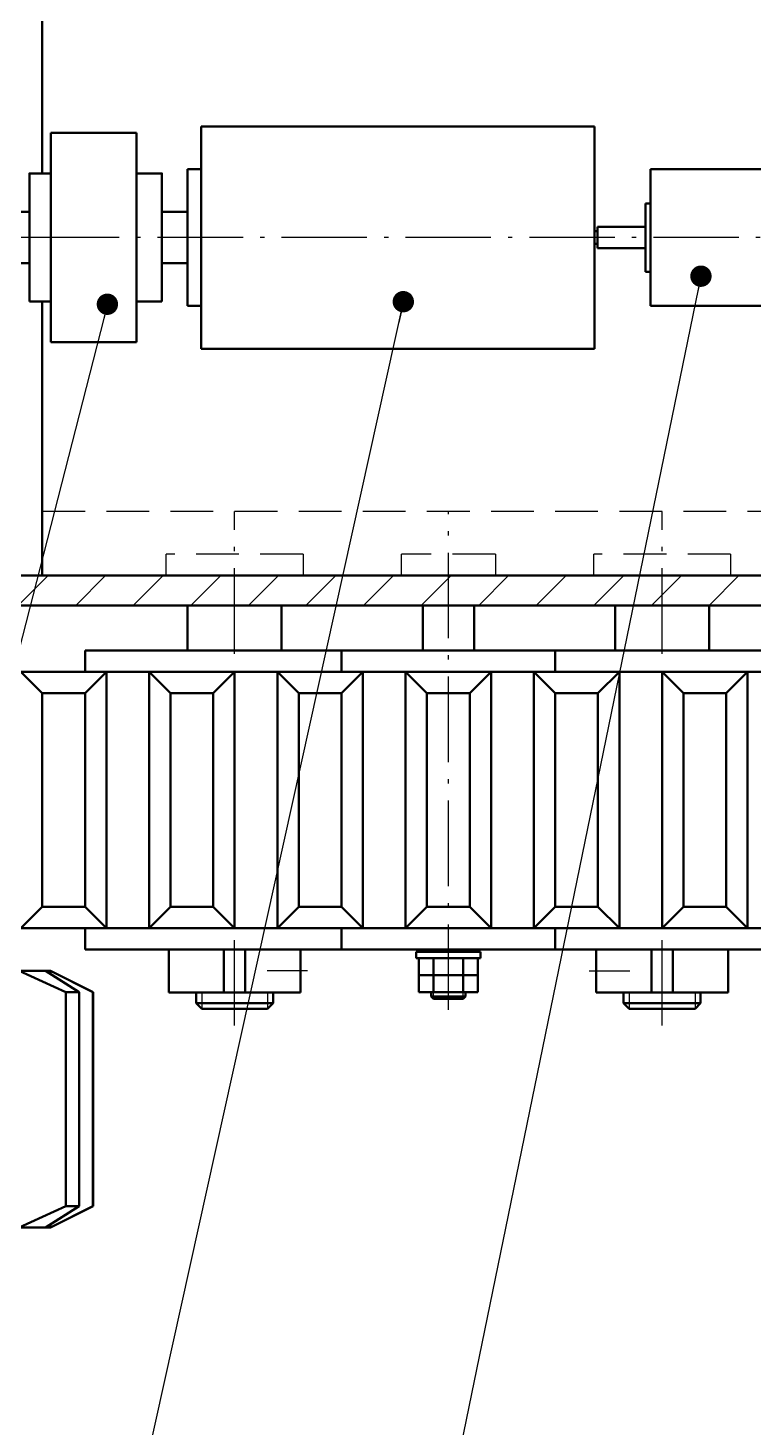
# Model space of a CAD drawing. Header units: millimetres. Extents: x -1896 to -707, y -189 to 652.
# Drawn here: x -1179.5 to -1094.6, y -4.4 to 159.4 of the extents above; entities that cross this region are included whole.
import ezdxf

# ---------------------------------------------------------------- set-up
doc = ezdxf.new("R2010")
doc.units = ezdxf.units.MM
doc.header["$LTSCALE"] = 10
doc.linetypes.add('CENTER', pattern=[1.45, 1, -0.2, 0.05, -0.2])
doc.linetypes.add('DASHED', pattern=[0.75, 0.5, -0.25])
doc.layers.add('1轮廓实线层', color=7, linetype='Continuous', lineweight=50)
for name, color, linetype in [('2细线层', 4, 'Continuous'), ('3中心线层', 1, 'CENTER'), ('4虚线层', 6, 'DASHED'), ('5剖面线层', 2, 'Continuous'), ('6文字层', 7, 'Continuous')]:
    doc.layers.add(name, color=color, linetype=linetype)
doc.styles.add('TH_GBDIM', font='romans.shx', dxfattribs={"width": 0.65, "bigfont": 'gbcbig.shx'})
doc.dimstyles.new('TH_GBDIM', dxfattribs={"dimtxt": 3.5, "dimasz": 2.5, "dimexe": 2, "dimexo": 0, "dimgap": 1.5, "dimtad": 1, "dimdsep": 46, "dimtxsty": 'TH_GBDIM', "dimcen": 2.5, "dimclrd": 130, "dimclre": 130, "dimclrt": 3, "dimazin": 2, "dimtfac": 0.714286, "dimtmove": 0, "dimatfit": 3, "dimfxl": 1, "dimtolj": 1, "dimtzin": 0, "dimlwd": -1, "dimlwe": -1, "dimarcsym": 0})

msp = doc.modelspace()

# ---------------------------------------------------------------- hatches: boundary and pattern name
at = {"layer": '5剖面线层'}
h = msp.add_hatch(dxfattribs=at)
h.set_pattern_fill('ANSI31', color=256, scale=1.5, style=0)
h.set_pattern_definition([(45, (-1281.11, 361.7817), (-3.367596, 3.367596), [])])
edge = h.paths.add_edge_path(flags=0)
edge.add_line((-1197.8326, 92.0431), (-1197.8326, 95.0431))
edge.add_arc((-1197.5826, 95.0431), 0.25, 90, 180, ccw=False)
edge.add_line((-1197.5826, 95.2931), (-1063.0826, 95.2931))
edge.add_arc((-1063.0826, 95.0431), 0.25, 0, 90, ccw=False)
edge.add_line((-1062.8326, 95.0431), (-1062.8326, 92.0431))
edge.add_arc((-1063.0826, 92.0431), 0.25, 270, 360, ccw=False)
edge.add_line((-1063.0826, 91.7931), (-1197.5826, 91.7931))
edge.add_arc((-1197.5826, 92.0431), 0.25, 180, 270, ccw=False)

# ---------------------------------------------------------------- linework, layer by layer
at = {"layer": '1轮廓实线层'}
for p, q in [((-1177.8326, 167.7399), (-1177.8326, 142.3464)), ((-1159.2575, 147.8464), (-1113.2575, 147.8464)), ((-1159.2575, 121.8464), (-1159.2575, 147.8464)), ((-1113.2575, 147.8464), (-1113.2575, 121.8464)), ((-1176.8325, 147.0964), (-1176.8325, 122.5964)), ((-1166.8325, 147.0964), (-1176.8325, 147.0964)), ((-1166.8325, 147.0964), (-1166.8325, 122.5964)), ((-1166.8325, 147.0964), (-1166.8325, 122.5964)), ((-1160.8325, 126.8464), (-1160.8325, 142.8464)), ((-1160.8325, 142.8464), (-1159.2575, 142.8464)), ((-1106.7075, 142.8464), (-1069.4575, 142.8464)), ((-1106.7075, 142.8464), (-1106.7075, 126.8464)), ((-1180.3325, 137.8464), (-1179.3325, 137.8464)), ((-1163.8325, 137.8464), (-1160.8325, 137.8464)), ((-1107.2575, 138.8464), (-1106.7075, 138.8464)), ((-1107.2575, 138.8464), (-1107.2575, 130.8464)), ((-1112.9075, 136.0964), (-1107.2575, 136.0964)), ((-1112.9075, 136.0964), (-1112.9075, 133.5964)), ((-1113.2575, 135.5964), (-1112.9075, 135.5964)), ((-1112.9075, 134.0964), (-1113.2575, 134.0964)), ((-1112.9075, 133.5964), (-1107.2575, 133.5964)), ((-1180.3325, 131.8464), (-1179.3325, 131.8464)), ((-1163.8325, 131.8464), (-1160.8325, 131.8464)), ((-1107.2575, 130.8464), (-1106.7075, 130.8464)), ((-1177.8326, 127.3464), (-1177.8326, 95.2931)), ((-1160.8325, 126.8464), (-1159.2575, 126.8464)), ((-1106.7075, 126.8464), (-1069.4575, 126.8464)), ((-1166.8325, 122.5964), (-1176.8325, 122.5964)), ((-1113.2575, 121.8464), (-1159.2575, 121.8464)), ((-1063.0826, 95.2931), (-1197.5826, 95.2931)), ((-1063.0826, 91.7931), (-1197.5826, 91.7931)), ((-1160.8326, 91.7931), (-1160.8326, 86.5431)), ((-1149.8326, 86.5431), (-1149.8326, 91.7931)), ((-1133.3326, 91.7931), (-1133.3326, 86.5431)), ((-1127.3326, 86.5431), (-1127.3326, 91.7931)), ((-1110.8326, 91.7931), (-1110.8326, 86.5431)), ((-1099.8326, 86.5431), (-1099.8326, 91.7931)), ((-1172.8326, 86.5431), (-1172.6434, 86.5431)), ((-1172.8326, 84.0431), (-1172.8326, 86.5431)), ((-1172.6434, 86.5431), (-1142.8326, 86.5431)), ((-1142.8326, 86.5431), (-1137.5328, 86.5431)), ((-1142.8326, 84.0431), (-1142.8326, 86.5431)), ((-1137.5328, 86.5431), (-1117.8326, 86.5431)), ((-1117.8326, 86.5431), (-1078.7951, 86.5431)), ((-1117.8326, 86.5431), (-1117.8326, 84.0431)), ((-996.8701, 84.0431), (-1263.7951, 84.0431)), ((-1180.3326, 84.0431), (-1177.8326, 81.5431)), ((-1170.3326, 84.0431), (-1172.8326, 81.5431)), ((-1170.3326, 54.0431), (-1170.3326, 84.0431)), ((-1165.3326, 54.0431), (-1165.3326, 84.0431)), ((-1165.3326, 84.0431), (-1162.8326, 81.5431)), ((-1155.3326, 84.0431), (-1157.8326, 81.5431)), ((-1155.3326, 54.0431), (-1155.3326, 84.0431)), ((-1150.3326, 54.0431), (-1150.3326, 84.0431)), ((-1150.3326, 84.0431), (-1147.8326, 81.5431)), ((-1140.3326, 84.0431), (-1142.8326, 81.5431)), ((-1140.3326, 54.0431), (-1140.3326, 84.0431)), ((-1135.3326, 54.0431), (-1135.3326, 84.0431)), ((-1135.3326, 84.0431), (-1132.8326, 81.5431)), ((-1125.3326, 84.0431), (-1127.8326, 81.5431)), ((-1125.3326, 54.0431), (-1125.3326, 84.0431)), ((-1120.3326, 54.0431), (-1120.3326, 84.0431)), ((-1120.3326, 84.0431), (-1117.8326, 81.5431)), ((-1110.3326, 84.0431), (-1112.8326, 81.5431)), ((-1110.3326, 54.0431), (-1110.3326, 84.0431)), ((-1105.3326, 54.0431), (-1105.3326, 84.0431)), ((-1105.3326, 84.0431), (-1102.8326, 81.5431)), ((-1095.3326, 84.0431), (-1097.8326, 81.5431)), ((-1095.3326, 54.0431), (-1095.3326, 84.0431)), ((-1177.8326, 81.5431), (-1172.8326, 81.5431)), ((-1177.8326, 56.5431), (-1177.8326, 81.5431)), ((-1172.8326, 56.5431), (-1172.8326, 81.5431)), ((-1162.8326, 81.5431), (-1157.8326, 81.5431)), ((-1162.8326, 56.5431), (-1162.8326, 81.5431)), ((-1157.8326, 56.5431), (-1157.8326, 81.5431)), ((-1147.8326, 81.5431), (-1142.8326, 81.5431)), ((-1147.8326, 56.5431), (-1147.8326, 81.5431)), ((-1142.8326, 56.5431), (-1142.8326, 81.5431)), ((-1132.8326, 81.5431), (-1127.8326, 81.5431)), ((-1132.8326, 56.5431), (-1132.8326, 81.5431)), ((-1127.8326, 56.5431), (-1127.8326, 81.5431)), ((-1112.8326, 81.5431), (-1117.8326, 81.5431)), ((-1117.8326, 56.5431), (-1117.8326, 81.5431)), ((-1112.8326, 56.5431), (-1112.8326, 81.5431)), ((-1097.8326, 81.5431), (-1102.8326, 81.5431)), ((-1102.8326, 56.5431), (-1102.8326, 81.5431)), ((-1097.8326, 56.5431), (-1097.8326, 81.5431)), ((-1180.3326, 54.0431), (-1177.8326, 56.5431)), ((-1177.8326, 56.5431), (-1172.8326, 56.5431)), ((-1170.3326, 54.0431), (-1172.8326, 56.5431)), ((-1165.3326, 54.0431), (-1162.8326, 56.5431)), ((-1162.8326, 56.5431), (-1157.8326, 56.5431)), ((-1155.3326, 54.0431), (-1157.8326, 56.5431)), ((-1150.3326, 54.0431), (-1147.8326, 56.5431)), ((-1147.8326, 56.5431), (-1142.8326, 56.5431)), ((-1140.3326, 54.0431), (-1142.8326, 56.5431)), ((-1135.3326, 54.0431), (-1132.8326, 56.5431)), ((-1132.8326, 56.5431), (-1127.8326, 56.5431)), ((-1125.3326, 54.0431), (-1127.8326, 56.5431)), ((-1120.3326, 54.0431), (-1117.8326, 56.5431)), ((-1112.8326, 56.5431), (-1117.8326, 56.5431)), ((-1110.3326, 54.0431), (-1112.8326, 56.5431)), ((-1105.3326, 54.0431), (-1102.8326, 56.5431)), ((-1097.8326, 56.5431), (-1102.8326, 56.5431)), ((-1095.3326, 54.0431), (-1097.8326, 56.5431)), ((-996.8701, 54.0431), (-1263.7951, 54.0431)), ((-1172.8326, 51.5431), (-1172.8326, 54.0431)), ((-1142.8326, 51.5431), (-1142.8326, 54.0431)), ((-1117.8326, 54.0431), (-1117.8326, 51.5431)), ((-1142.8326, 51.5431), (-1172.8326, 51.5431)), ((-1172.8326, 51.5431), (-1172.6434, 51.5431)), ((-1172.6434, 51.5431), (-1142.8326, 51.5431)), ((-1163.0469, 46.5417), (-1163.0469, 51.5431)), ((-1156.5826, 46.5417), (-1156.5826, 51.5431)), ((-1154.0826, 46.5417), (-1154.0826, 51.5431)), ((-1147.6183, 46.5417), (-1147.6183, 51.5431)), ((-1123.1324, 51.5431), (-1142.8326, 51.5431)), ((-1142.8326, 51.5431), (-1137.5328, 51.5431)), ((-1137.5328, 51.5431), (-1117.8326, 51.5431)), ((-1134.0826, 51.2931), (-1126.5826, 51.2931)), ((-1134.0826, 51.2931), (-1134.0826, 50.5431)), ((-1133.5826, 51.2931), (-1133.3326, 51.5431)), ((-1127.0826, 51.2931), (-1127.3326, 51.5431)), ((-1126.5826, 51.2931), (-1126.5826, 50.5431)), ((-1117.8326, 51.5431), (-1123.1324, 51.5431)), ((-1088.0217, 51.5431), (-1117.8326, 51.5431)), ((-1117.8326, 51.5431), (-1087.8326, 51.5431)), ((-1113.0469, 46.5417), (-1113.0469, 51.5431)), ((-1106.5826, 46.5417), (-1106.5826, 51.5431)), ((-1104.0826, 46.5417), (-1104.0826, 51.5431)), ((-1097.6183, 46.5417), (-1097.6183, 51.5431)), ((-1134.0826, 50.5431), (-1126.5826, 50.5431)), ((-1133.7967, 48.5431), (-1133.7967, 50.5431)), ((-1132.0646, 48.5431), (-1132.0646, 50.5431)), ((-1128.6005, 48.5431), (-1128.6005, 50.5431)), ((-1126.8685, 48.5431), (-1126.8685, 50.5431)), ((-1176.8701, 49.0431), (-1344.8692, 49.0431)), ((-1180.5424, 49.0431), (-1175.0878, 46.5431)), ((-1177.4522, 49.0431), (-1173.5222, 46.5431)), ((-1176.8701, 49.0431), (-1176.8701, 48.6728)), ((-1176.8701, 49.0431), (-1171.9363, 46.5431)), ((-1176.8701, 49.0431), (-1171.8701, 46.5431)), ((-1133.7967, 46.5431), (-1133.7967, 48.5431)), ((-1133.7967, 48.5431), (-1126.8685, 48.5431)), ((-1132.0646, 46.5431), (-1132.0646, 48.5431)), ((-1128.6005, 46.5431), (-1128.6005, 48.5431)), ((-1126.8685, 46.5431), (-1126.8685, 48.5431)), ((-1175.0878, 46.5431), (-1173.5222, 46.5431)), ((-1175.0878, 46.5431), (-1175.0878, 21.5431)), ((-1173.5222, 46.5431), (-1173.5222, 21.5431)), ((-1171.9363, 46.5431), (-1171.8701, 46.5431)), ((-1171.9363, 46.5431), (-1171.9363, 21.5431)), ((-1171.8701, 46.5431), (-1171.8701, 21.5431)), ((-1147.6183, 46.5417), (-1163.0469, 46.5417)), ((-1159.8326, 46.5417), (-1159.8326, 45.256)), ((-1150.8326, 46.5417), (-1150.8326, 45.256)), ((-1133.7967, 46.5431), (-1126.8685, 46.5431)), ((-1132.3326, 46.0424), (-1132.3326, 46.5431)), ((-1132.3326, 46.0424), (-1132.0826, 45.7924)), ((-1132.3326, 46.0424), (-1128.3326, 46.0424)), ((-1128.5826, 45.7924), (-1128.3326, 46.0424)), ((-1128.3326, 46.0424), (-1128.3326, 46.5431)), ((-1113.0469, 46.5417), (-1097.6183, 46.5417)), ((-1109.8326, 46.5417), (-1109.8326, 45.256)), ((-1100.8326, 46.5417), (-1100.8326, 45.256)), ((-1159.1897, 44.6131), (-1159.8326, 45.256)), ((-1150.8326, 45.256), (-1159.8326, 45.256)), ((-1151.4754, 44.6131), (-1159.1897, 44.6131)), ((-1150.8326, 45.256), (-1151.4754, 44.6131)), ((-1128.5826, 45.7924), (-1132.0826, 45.7924)), ((-1109.8326, 45.256), (-1109.1897, 44.6131)), ((-1109.8326, 45.256), (-1100.8326, 45.256)), ((-1109.1897, 44.6131), (-1101.4754, 44.6131)), ((-1101.4754, 44.6131), (-1100.8326, 45.256)), ((-1180.5424, 19.0431), (-1175.0878, 21.5431)), ((-1177.4522, 19.0431), (-1173.5222, 21.5431)), ((-1176.8701, 19.0431), (-1171.9363, 21.5431)), ((-1176.8701, 19.0431), (-1171.8701, 21.5431)), ((-1175.0878, 21.5431), (-1173.5222, 21.5431)), ((-1171.9363, 21.5431), (-1171.8701, 21.5431)), ((-1186.8326, 19.0431), (-1176.8701, 19.0388)), ((-1176.8701, 19.4134), (-1176.8701, 19.0431))]:
    msp.add_line(p, q, dxfattribs=at)
for points in [[(-1179.3325, 127.3464), (-1179.3325, 142.3464), (-1176.8325, 142.3464)], [(-1163.8325, 127.3464), (-1163.8325, 142.3464), (-1166.8325, 142.3464)], [(-1176.8325, 127.3464), (-1179.3325, 127.3464)], [(-1166.8325, 127.3464), (-1163.8325, 127.3464)]]:
    msp.add_lwpolyline(points, dxfattribs=at)
at = {"layer": '2细线层'}
for p, q in [((-1159.1897, 46.5417), (-1159.1897, 44.6131)), ((-1151.4754, 46.5417), (-1151.4754, 44.6131)), ((-1132.0826, 45.7924), (-1132.0826, 46.5431)), ((-1128.5826, 45.7924), (-1128.5826, 46.5431)), ((-1109.1897, 46.5417), (-1109.1897, 44.6131)), ((-1101.4754, 46.5417), (-1101.4754, 44.6131))]:
    msp.add_line(p, q, dxfattribs=at)
at = {"layer": '3中心线层'}
for p, q in [((-1175.8635, 134.8464), (-1193.9258, 134.8464)), ((-1067.3551, 134.8464), (-1193.9258, 134.8464)), ((-1155.3326, 42.6592), (-1155.3326, 102.7931)), ((-1130.3326, 44.4763), (-1130.3326, 102.7931)), ((-1105.3326, 42.6592), (-1105.3326, 102.7931))]:
    msp.add_line(p, q, dxfattribs=at)
at = {"layer": '3中心线层', "ltscale": 0.5}
for p, q in [((-1146.7953, 49.0424), (-1151.5436, 49.0424)), ((-1113.8698, 49.0424), (-1109.1216, 49.0424))]:
    msp.add_line(p, q, dxfattribs=at)
at = {"layer": '4虚线层'}
for p, q in [((-1082.8326, 102.7931), (-1177.8326, 102.7931)), ((-1163.3326, 95.2931), (-1163.3326, 97.7931)), ((-1147.3326, 97.7931), (-1163.3326, 97.7931)), ((-1147.3326, 97.7931), (-1147.3326, 95.2931)), ((-1135.8326, 95.2931), (-1135.8326, 97.7931)), ((-1124.8326, 97.7931), (-1135.8326, 97.7931)), ((-1124.8326, 97.7931), (-1124.8326, 95.2931)), ((-1113.3326, 95.2931), (-1113.3326, 97.7931)), ((-1097.3326, 97.7931), (-1113.3326, 97.7931)), ((-1097.3326, 97.7931), (-1097.3326, 95.2931))]:
    msp.add_line(p, q, dxfattribs=at)

# ---------------------------------------------------------------- leaders
at = {"layer": '6文字层'}
for points in [[(-1100.789, 130.3258), (-1135.5313, -38.9407)], [(-1170.2179, 127.0453), (-1212.7243, -38.9407)], [(-1135.603, 127.3435), (-1172.4286, -38.9407)]]:
    msp.add_leader(points, dimstyle='TH_GBDIM', override={"dimgap": 1.5, "dimtad": 0, "dimldrblk": 'Dot'}, dxfattribs=at)

doc.saveas('drawing.dxf')
